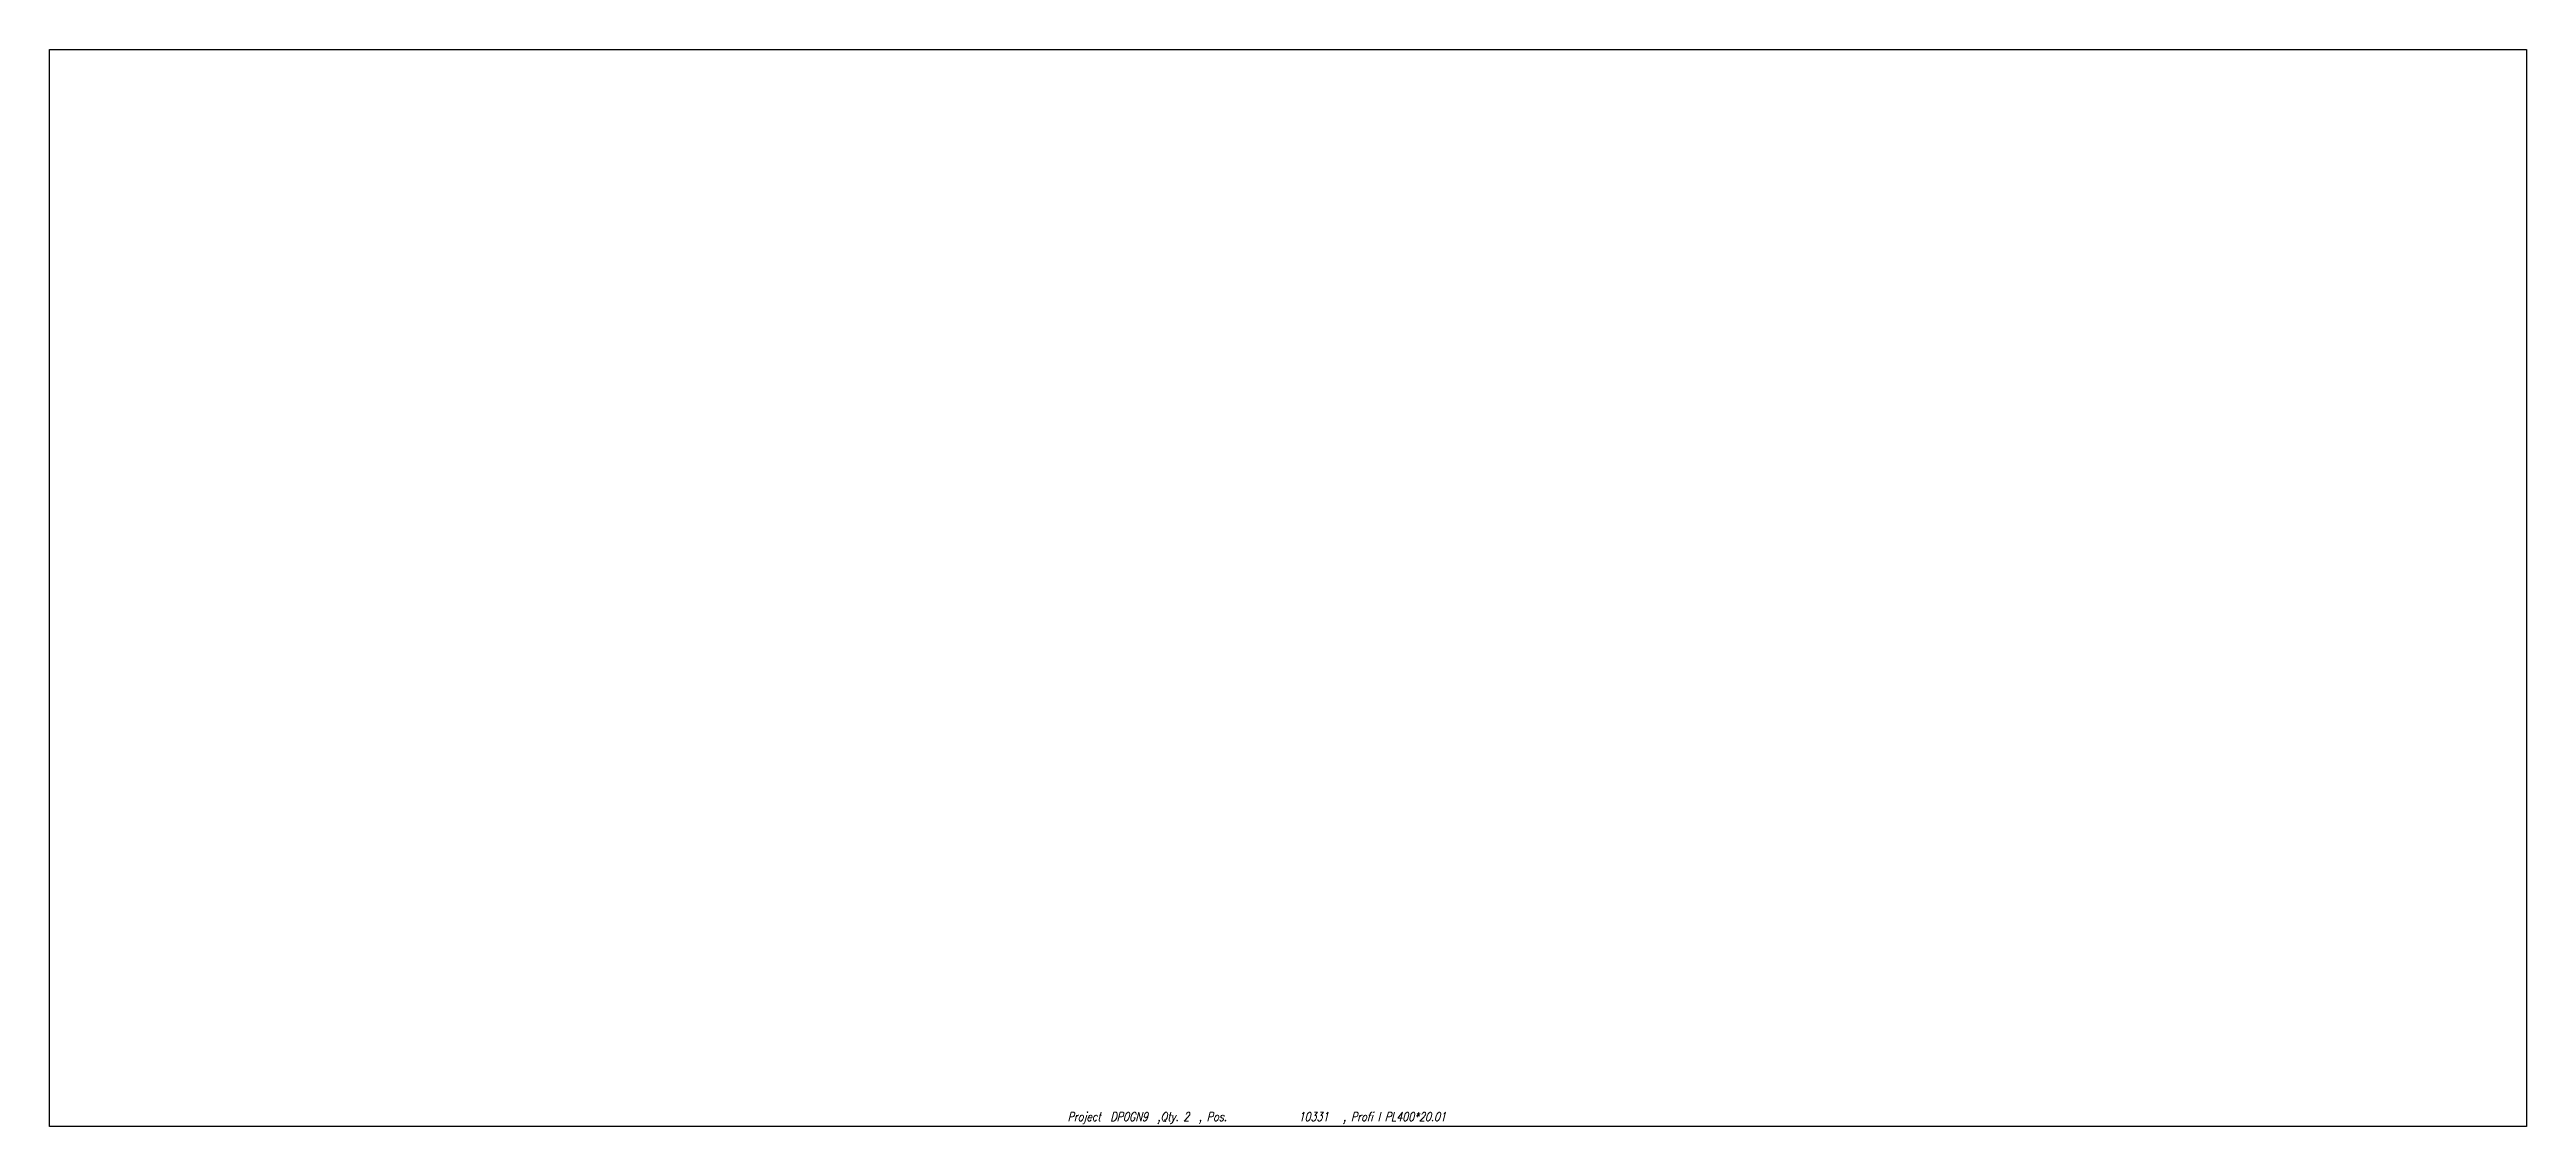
# Model space of a CAD drawing. Extents: x 0 to 920, y -200 to 200.
import ezdxf

# ---------------------------------------------------------------- set-up
doc = ezdxf.new("R2010")
doc.units = 0
doc.header["$LTSCALE"] = 10
doc.layers.add('TEILE', color=7, linetype='CONTINUOUS')
doc.layers.add('UNTERSCHRIFT', color=7, linetype='CONTINUOUS')
doc.styles.get("Standard").update_dxf_attribs({"font": 'ROMANS'})

msp = doc.modelspace()

# ---------------------------------------------------------------- linework, layer by layer
at = {"layer": 'TEILE', "color": 2}
for p, q in [((0, -200.000748), (0, 200.000748)), ((0, 200.000748), (920.000366, 200.000748)), ((920.000366, 200.000748), (920.000366, -200.000748)), ((920.000366, -200.000748), (0, -200.000748))]:
    msp.add_line(p, q, dxfattribs=at)

# ---------------------------------------------------------------- texts
at = {"layer": 'UNTERSCHRIFT', "color": 2, "oblique": 15, "width": 0.8}
for s, p in [('Project  DP0GN9  ,Qty. 2  , Pos. ', (378.10022, -198.000732)), ('10331', (463.900177, -198.000732)), ('  , Profi l PL400*20.01', (476.900177, -198.000732))]:
    msp.add_text(s, height=3.25, dxfattribs=at).set_placement(p)

doc.saveas('drawing.dxf')
